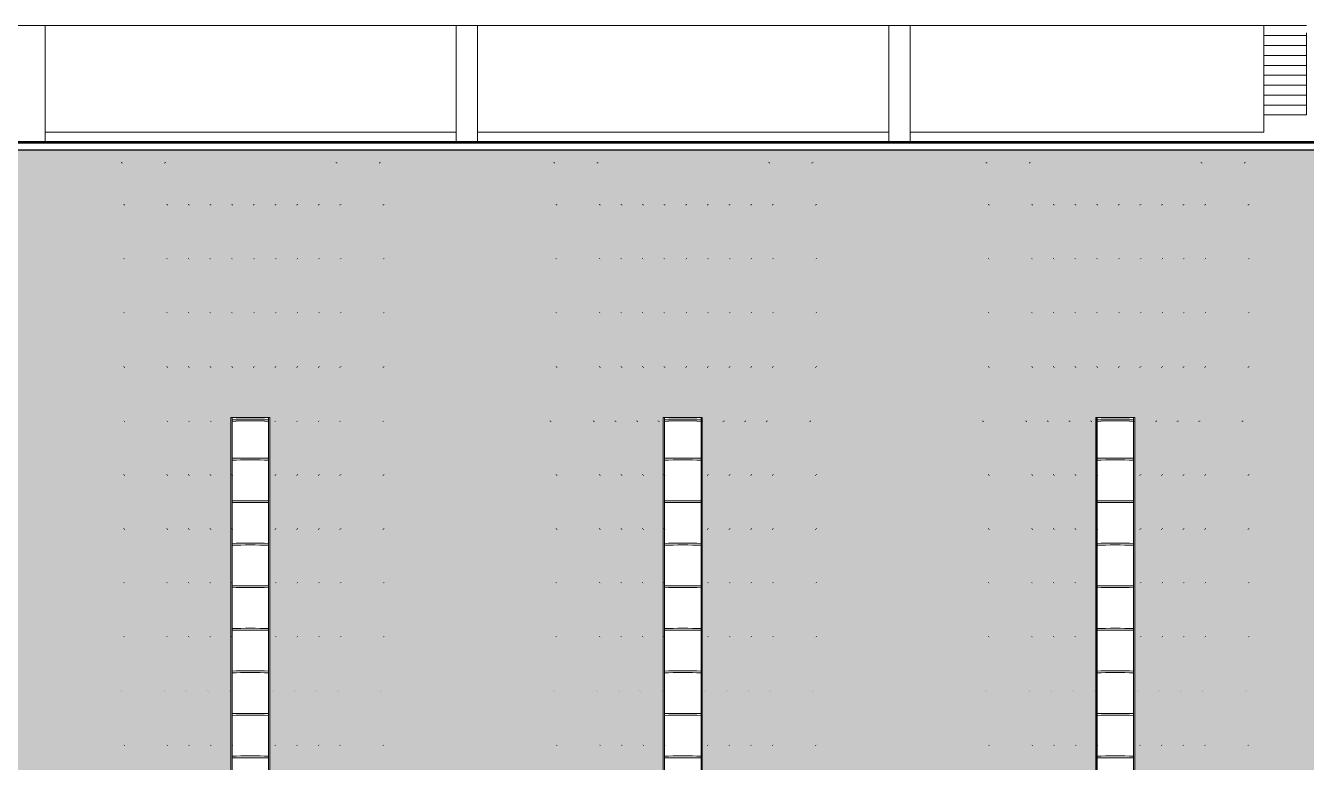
# Model space of a CAD drawing. Header units: metres. Extents: x -55 to 263, y -124 to 62.
# Drawn here: x 133.86 to 169.97, y -2.03 to 18.74 of the extents above; entities that cross this region are included whole.
import ezdxf

# ---------------------------------------------------------------- set-up
doc = ezdxf.new("R2010")
doc.units = ezdxf.units.M
doc.linetypes.add('01_Grid', pattern=[2.61, 1.8, -0.405, 0, -0.405])
for name, color, linetype, lineweight in [('0-1', 7, 'Continuous', 5), ('03EJES-1', 1, '01_Grid', 5), ('13CIVERT-1', 53, 'Continuous', 5), ('14HATCH-1', 10, 'Continuous', 5), ('46BANQ-1', 53, 'Continuous', 5), ('53BAPS-1', 53, 'Continuous', 5), ('54ESTRUCTURA-2', 9, 'Continuous', 30), ('54ESTRUCTURA-7', 213, 'Continuous', 9), ('54ESTRUCTURA-8', 255, 'Continuous', 9), ('70LINEA-1', 254, 'Continuous', 5), ('70LINEA-4', 255, 'Continuous', 9), ('70LINEA-5', 213, 'Continuous', 9)]:
    doc.layers.add(name, color=color, linetype=linetype, lineweight=lineweight)

# ---------------------------------------------------------------- blocks, each defined once
blk = doc.blocks.new('22011_AR_rvt-1-A1 _ A250')
at = {"layer": '14HATCH-1'}
h = blk.add_hatch(color=256, dxfattribs=at)
h.paths.add_polyline_path([(194.783, -22.86), (194.93, -22.856), (194.926, -22.851), (194.92, -22.816), (194.797, -22.816), (194.787, -22.856)])
h.paths.add_polyline_path([(194.783, -15.245), (194.791, -15.254), (194.797, -15.288), (194.92, -15.288), (194.926, -15.236), (194.92, -15.201), (194.797, -15.201), (194.791, -15.236)])
h.paths.add_polyline_path([(194.783, -7.62), (194.791, -7.629), (194.797, -7.664), (194.92, -7.664), (194.926, -7.611), (194.92, -7.576), (194.797, -7.576), (194.791, -7.611)])
h.paths.add_polyline_path([(194.783, -0.005), (194.791, -0.014), (194.797, -0.048), (194.92, -0.048), (194.926, 0.004), (194.92, 0.039), (194.797, 0.039), (194.791, 0.004)])
h.paths.add_polyline_path([(194.783, 7.62), (194.791, 7.611), (194.797, 7.576), (194.92, 7.576), (194.926, 7.63), (194.92, 7.664), (194.797, 7.664), (194.791, 7.629)])
h.paths.add_polyline_path([(-12.05, -22.86), (-11.903, -22.855), (-11.908, -22.846), (-11.912, -22.816), (-12.036, -22.816), (-12.041, -22.851), (-12.05, -22.86)])
h.paths.add_polyline_path([(106.186, -22.86), (194.783, -22.855), (194.783, -22.808), (194.93, -22.808), (194.926, -15.296), (194.783, -15.296), (194.783, -15.193), (194.93, -15.193), (194.926, -7.672), (194.783, -7.672), (194.783, -7.568), (194.93, -7.568), (194.926, -0.056), (194.783, -0.056), (194.783, 0.047), (194.93, 0.047), (194.926, 7.568), (194.783, 7.568), (194.783, 7.672), (194.93, 7.672), (194.926, 14.807), (194.783, 14.807), (194.783, 14.825), (183.219, 14.825), (183.215, 13.745), (182.541, 13.745), (182.541, 15.24), (0.339, 15.24), (0.339, 13.745), (-0.339, 13.745), (-0.339, 14.825), (-11.898, 14.825), (-11.898, 14.807), (-12.05, 14.807), (-12.05, -22.808), (-11.898, -22.808), (-11.898, -22.86), (105.605, -22.86)])
h.paths.add_polyline_path([(18.467, -19.926), (17.913, -19.928), (17.727, -19.931), (17.727, 7.689), (18.165, 7.695), (18.631, 7.693), (18.827, 7.689), (18.827, -19.931), (18.468, -19.926)])
h.paths.add_polyline_path([(6.367, -19.927), (5.894, -19.926), (5.535, -19.925), (5.535, 7.689), (5.973, 7.695), (6.433, 7.693), (6.635, 7.689), (6.635, -19.931), (6.368, -19.927)])
h.paths.add_polyline_path([(30.751, -19.927), (30.278, -19.926), (29.919, -19.925), (29.919, 7.689), (30.357, 7.695), (30.817, 7.693), (31.019, 7.689), (31.019, -19.931), (30.752, -19.927)])
h.paths.add_polyline_path([(91.619, -19.926), (91.065, -19.928), (90.879, -19.928), (90.879, 7.689), (91.317, 7.695), (91.777, 7.693), (91.979, 7.689), (91.979, -19.931), (91.62, -19.926)])
h.paths.add_polyline_path([(152.579, -19.926), (152.025, -19.928), (151.839, -19.925), (151.839, 7.689), (152.277, 7.695), (152.737, 7.693), (152.939, 7.689), (152.939, -19.931), (152.58, -19.926)])
h.paths.add_polyline_path([(140.479, -19.927), (140.006, -19.926), (139.647, -19.928), (139.647, 7.689), (140.085, 7.695), (140.545, 7.693), (140.747, 7.689), (140.747, -19.931), (140.48, -19.927)])
h.paths.add_polyline_path([(42.851, -19.926), (42.297, -19.928), (42.111, -19.929), (42.111, 7.689), (42.549, 7.695), (43.009, 7.693), (43.211, 7.689), (43.211, -19.931), (42.852, -19.926)])
h.paths.add_polyline_path([(128.287, -19.927), (127.814, -19.926), (127.455, -19.925), (127.455, 7.689), (127.893, 7.695), (128.353, 7.693), (128.555, 7.689), (128.555, -19.931), (128.288, -19.927)])
h.paths.add_polyline_path([(55.043, -19.926), (54.489, -19.928), (54.303, -19.925), (54.303, 7.689), (54.741, 7.695), (55.201, 7.693), (55.403, 7.689), (55.403, -19.931), (55.044, -19.926)])
h.paths.add_polyline_path([(116.095, -19.927), (115.622, -19.926), (115.263, -19.928), (115.263, 7.689), (115.701, 7.695), (116.161, 7.693), (116.363, 7.689), (116.363, -19.931), (116.096, -19.927)])
h.paths.add_polyline_path([(67.327, -19.927), (66.854, -19.926), (66.495, -19.929), (66.495, 7.689), (66.933, 7.695), (67.393, 7.693), (67.595, 7.689), (67.595, -19.931), (67.328, -19.927)])
h.paths.add_polyline_path([(103.903, -19.927), (103.43, -19.926), (103.071, -19.925), (103.071, 7.689), (103.509, 7.695), (103.969, 7.693), (104.171, 7.689), (104.171, -19.931), (103.904, -19.927)])
h.paths.add_polyline_path([(79.519, -19.927), (79.046, -19.926), (78.687, -19.925), (78.687, 7.689), (79.125, 7.695), (79.585, 7.693), (79.787, 7.689), (79.787, -19.931), (79.52, -19.927)])
h.paths.add_polyline_path([(-6.011, -19.925), (-6.559, -19.929), (-6.657, -19.931), (-6.657, 7.689), (-6.219, 7.695), (-5.759, 7.693), (-5.557, 7.689), (-5.557, -19.931), (-5.932, -19.926), (-6.011, -19.925)])
h.paths.add_polyline_path([(177.142, -19.928), (176.606, -19.926), (176.223, -19.925), (176.223, 7.689), (176.661, 7.695), (177.121, 7.693), (177.323, 7.689), (177.323, -19.931), (177.143, -19.928)])
h.paths.add_polyline_path([(164.863, -19.927), (164.321, -19.926), (164.031, -19.927), (164.031, 7.689), (164.469, 7.695), (164.929, 7.693), (165.131, 7.689), (165.131, -19.931), (164.864, -19.927)])
h.paths.add_polyline_path([(-12.05, -15.245), (-12.041, -15.254), (-12.036, -15.288), (-11.912, -15.288), (-11.902, -15.248), (-11.898, -15.245), (-11.907, -15.236), (-11.912, -15.201), (-12.036, -15.201), (-12.045, -15.24)])
h.paths.add_polyline_path([(-12.041, -15.296), (-12.05, -15.296), (-12.05, -15.193), (-11.898, -15.193), (-11.898, -15.296), (-12.036, -15.296)])
h.paths.add_polyline_path([(-12.05, -7.62), (-12.041, -7.629), (-12.036, -7.664), (-11.912, -7.664), (-11.901, -7.623), (-11.901, -7.617), (-11.907, -7.611), (-11.912, -7.576), (-12.036, -7.576), (-12.041, -7.611)])
h.paths.add_polyline_path([(-12.05, -7.672), (-12.05, -7.568), (-11.898, -7.568), (-11.901, -7.672), (-12.041, -7.672)])
h.paths.add_polyline_path([(-12.05, -0.005), (-12.041, -0.014), (-12.036, -0.048), (-11.912, -0.048), (-11.901, -0.008), (-11.901, -0.002), (-11.907, 0.004), (-11.912, 0.039), (-12.036, 0.039), (-12.045, 0)])
h.paths.add_polyline_path([(-12.041, -0.056), (-12.05, -0.056), (-12.05, 0.047), (-11.898, 0.047), (-11.898, -0.056), (-12.036, -0.056)])
h.paths.add_polyline_path([(-12.05, 7.62), (-12.041, 7.611), (-12.036, 7.576), (-11.912, 7.576), (-11.907, 7.611), (-11.898, 7.62), (-11.907, 7.63), (-11.912, 7.664), (-12.036, 7.664), (-12.041, 7.629)])
h.paths.add_polyline_path([(-12.041, 7.568), (-12.05, 7.568), (-12.05, 7.672), (-11.898, 7.672), (-11.898, 7.568), (-12.036, 7.568)])
h.paths.add_polyline_path([(194.92, 14.815), (194.92, 14.825), (194.795, 14.825), (194.797, 14.815), (194.906, 14.815)])
h.paths.add_polyline_path([(-12.036, 14.815), (-11.912, 14.815), (-11.912, 14.825), (-12.037, 14.825)])
at = {"layer": '13CIVERT-1'}
for p, q in [((169.97, 18.74), (168.77, 18.74)), ((168.77, 18.74), (168.77, 18.46)), ((169.97, 18.74), (168.77, 18.74)), ((168.77, 18.46), (168.77, 18.18)), ((169.97, 18.46), (168.77, 18.46)), ((169.97, 18.46), (168.77, 18.46)), ((168.77, 18.18), (168.77, 17.9)), ((169.97, 18.18), (168.77, 18.18)), ((169.97, 18.18), (168.77, 18.18)), ((168.77, 17.9), (168.77, 17.62)), ((169.97, 17.9), (168.77, 17.9)), ((169.97, 17.9), (168.77, 17.9)), ((168.77, 17.62), (168.77, 17.34)), ((169.97, 17.62), (168.77, 17.62)), ((169.97, 17.62), (168.77, 17.62)), ((168.77, 17.34), (168.77, 17.06)), ((169.97, 17.34), (168.77, 17.34)), ((169.97, 17.34), (168.77, 17.34)), ((168.77, 17.06), (168.77, 16.78)), ((169.97, 17.06), (168.77, 17.06)), ((169.97, 17.06), (168.77, 17.06)), ((168.77, 16.78), (168.77, 16.5)), ((169.97, 16.78), (168.77, 16.78)), ((169.97, 16.78), (168.77, 16.78)), ((168.77, 16.5), (168.77, 16.22)), ((169.97, 16.5), (168.77, 16.5)), ((169.97, 16.5), (168.77, 16.5)), ((169.97, 16.22), (168.77, 16.22))]:
    blk.add_line(p, q, dxfattribs=at)
at = {"layer": '46BANQ-1'}
for p, q in [((134.412, 18.74), (146.004, 18.74)), ((134.412, 15.74), (134.412, 18.74)), ((146.004, 18.74), (146.004, 15.74)), ((146.604, 18.74), (158.196, 18.74)), ((146.604, 15.74), (146.604, 18.74)), ((158.196, 18.74), (158.196, 15.74)), ((158.796, 18.74), (168.195, 18.74)), ((158.796, 15.74), (158.796, 18.74)), ((168.195, 18.74), (168.495, 18.74)), ((168.495, 18.74), (168.77, 18.74)), ((169.97, 16.22), (169.97, 18.538)), ((168.77, 16.22), (169.97, 16.22)), ((168.77, 15.74), (168.77, 16.22)), ((134.412, 15.74), (146.004, 15.74)), ((134.412, 15.476), (134.412, 15.74)), ((146.004, 15.74), (134.412, 15.74)), ((146.004, 15.74), (146.004, 15.476)), ((146.604, 15.476), (146.604, 15.74)), ((146.604, 15.74), (158.196, 15.74)), ((158.196, 15.74), (146.604, 15.74)), ((158.196, 15.74), (158.196, 15.476)), ((158.796, 15.74), (168.77, 15.74)), ((158.796, 15.476), (158.796, 15.74)), ((168.77, 15.74), (158.796, 15.74))]:
    blk.add_line(p, q, dxfattribs=at)
at = {"layer": '53BAPS-1'}
for p, q in [((0.339, 15.476), (182.541, 15.476)), ((0.339, 15.442), (182.541, 15.442)), ((0.339, 15.43), (182.541, 15.43)), ((0.339, 15.242), (182.541, 15.242))]:
    blk.add_line(p, q, dxfattribs=at)
at = {"layer": '54ESTRUCTURA-2'}
blk.add_line((0.339, 15.24), (182.541, 15.24), dxfattribs=at)
at = {"layer": '70LINEA-1'}
for p, q in [((168.195, 18.74), (130.376, 18.74)), ((168.495, 18.74), (168.195, 18.74)), ((168.77, 18.74), (168.495, 18.74))]:
    blk.add_line(p, q, dxfattribs=at)
blk = doc.blocks.new('JN-103 - JN-103-V441-A1 _ A250')
at = {"layer": '54ESTRUCTURA-7'}
for p, q in [((173.202, -1.535), (173.202, -1.541)), ((173.223, -1.556), (173.223, -1.562)), ((174.421, -1.535), (174.421, -1.541)), ((174.442, -1.556), (174.442, -1.562)), ((175.031, -1.535), (175.031, -1.541)), ((175.052, -1.556), (175.052, -1.562)), ((175.64, -1.535), (175.64, -1.541)), ((175.661, -1.556), (175.661, -1.562)), ((176.25, -1.535), (176.25, -1.541)), ((176.271, -1.556), (176.271, -1.562)), ((177.471, -1.562), (177.471, -1.556)), ((177.492, -1.541), (177.492, -1.535)), ((178.081, -1.562), (178.081, -1.556)), ((178.102, -1.541), (178.102, -1.535)), ((178.69, -1.562), (178.69, -1.556)), ((178.711, -1.541), (178.711, -1.535)), ((179.3, -1.562), (179.3, -1.556)), ((179.321, -1.541), (179.321, -1.535)), ((180.519, -1.562), (180.519, -1.556)), ((180.54, -1.541), (180.54, -1.535))]:
    blk.add_line(p, q, dxfattribs=at)
blk = doc.blocks.new('JN-103 - JN-103-V442-A1 _ A250')
at = {"layer": '54ESTRUCTURA-7'}
for p, q in [((173.202, 1.513), (173.202, 1.507)), ((173.223, 1.492), (173.223, 1.486)), ((174.421, 1.513), (174.421, 1.507)), ((174.442, 1.492), (174.442, 1.486)), ((175.031, 1.513), (175.031, 1.507)), ((175.052, 1.492), (175.052, 1.486)), ((175.64, 1.513), (175.64, 1.507)), ((175.661, 1.492), (175.661, 1.486)), ((176.25, 1.513), (176.25, 1.507)), ((176.271, 1.492), (176.271, 1.486)), ((177.471, 1.486), (177.471, 1.492)), ((177.492, 1.507), (177.492, 1.513)), ((178.081, 1.486), (178.081, 1.492)), ((178.102, 1.507), (178.102, 1.513)), ((178.69, 1.486), (178.69, 1.492)), ((178.711, 1.507), (178.711, 1.513)), ((179.3, 1.486), (179.3, 1.492)), ((179.321, 1.507), (179.321, 1.513)), ((180.519, 1.486), (180.519, 1.492)), ((180.54, 1.507), (180.54, 1.513))]:
    blk.add_line(p, q, dxfattribs=at)
blk = doc.blocks.new('JN-103 - JN-103-V443-A1 _ A250')
at = {"layer": '54ESTRUCTURA-7'}
for p, q in [((173.202, 3.037), (173.202, 3.031)), ((173.223, 3.016), (173.223, 3.01)), ((174.421, 3.037), (174.421, 3.031)), ((174.442, 3.016), (174.442, 3.01)), ((175.031, 3.037), (175.031, 3.031)), ((175.052, 3.016), (175.052, 3.01)), ((175.64, 3.037), (175.64, 3.031)), ((175.661, 3.016), (175.661, 3.01)), ((176.25, 3.037), (176.25, 3.031)), ((176.271, 3.016), (176.271, 3.01)), ((177.471, 3.01), (177.471, 3.016)), ((177.492, 3.031), (177.492, 3.037)), ((178.081, 3.01), (178.081, 3.016)), ((178.102, 3.031), (178.102, 3.037)), ((178.69, 3.01), (178.69, 3.016)), ((178.711, 3.031), (178.711, 3.037)), ((179.3, 3.01), (179.3, 3.016)), ((179.321, 3.031), (179.321, 3.037)), ((180.519, 3.01), (180.519, 3.016)), ((180.54, 3.031), (180.54, 3.037))]:
    blk.add_line(p, q, dxfattribs=at)
blk = doc.blocks.new('JN-103 - JN-103-V444-A1 _ A250')
at = {"layer": '54ESTRUCTURA-7'}
for p, q in [((173.202, 4.561), (173.202, 4.555)), ((173.223, 4.54), (173.223, 4.534)), ((174.421, 4.561), (174.421, 4.555)), ((174.442, 4.54), (174.442, 4.534)), ((175.031, 4.561), (175.031, 4.555)), ((175.052, 4.54), (175.052, 4.534)), ((175.64, 4.561), (175.64, 4.555)), ((175.661, 4.54), (175.661, 4.534)), ((176.25, 4.561), (176.25, 4.555)), ((176.271, 4.54), (176.271, 4.534)), ((177.471, 4.534), (177.471, 4.54)), ((177.492, 4.555), (177.492, 4.561)), ((178.081, 4.534), (178.081, 4.54)), ((178.102, 4.555), (178.102, 4.561)), ((178.69, 4.534), (178.69, 4.54)), ((178.711, 4.555), (178.711, 4.561)), ((179.3, 4.534), (179.3, 4.54)), ((179.321, 4.555), (179.321, 4.561)), ((180.519, 4.534), (180.519, 4.54)), ((180.54, 4.555), (180.54, 4.561))]:
    blk.add_line(p, q, dxfattribs=at)
blk = doc.blocks.new('JN-103 - JN-103-V445-A1 _ A250')
at = {"layer": '54ESTRUCTURA-7'}
for p, q in [((173.202, 6.085), (173.202, 6.079)), ((173.223, 6.064), (173.223, 6.058)), ((174.421, 6.085), (174.421, 6.079)), ((174.442, 6.064), (174.442, 6.058)), ((175.031, 6.085), (175.031, 6.079)), ((175.052, 6.064), (175.052, 6.058)), ((175.64, 6.085), (175.64, 6.079)), ((175.661, 6.064), (175.661, 6.058)), ((176.25, 6.085), (176.25, 6.079)), ((176.271, 6.064), (176.271, 6.058)), ((177.471, 6.058), (177.471, 6.064)), ((177.492, 6.079), (177.492, 6.085)), ((178.081, 6.058), (178.081, 6.064)), ((178.102, 6.079), (178.102, 6.085)), ((178.69, 6.058), (178.69, 6.064)), ((178.711, 6.079), (178.711, 6.085)), ((179.3, 6.058), (179.3, 6.064)), ((179.321, 6.079), (179.321, 6.085)), ((180.519, 6.058), (180.519, 6.064)), ((180.54, 6.079), (180.54, 6.085))]:
    blk.add_line(p, q, dxfattribs=at)
blk = doc.blocks.new('JN-201 - JN-201-V452-A1 _ A250')
at = {"layer": '54ESTRUCTURA-7'}
for p, q in [((173.202, 10.657), (173.202, 10.651)), ((173.223, 10.636), (173.223, 10.63)), ((174.421, 10.657), (174.421, 10.651)), ((174.442, 10.636), (174.442, 10.63)), ((175.031, 10.657), (175.031, 10.651)), ((175.052, 10.636), (175.052, 10.63)), ((175.64, 10.657), (175.64, 10.651)), ((175.661, 10.636), (175.661, 10.63)), ((176.25, 10.657), (176.25, 10.651)), ((176.271, 10.636), (176.271, 10.63)), ((176.861, 10.63), (176.861, 10.636)), ((176.882, 10.651), (176.882, 10.657)), ((177.471, 10.63), (177.471, 10.636)), ((177.492, 10.651), (177.492, 10.657)), ((178.081, 10.63), (178.081, 10.636)), ((178.102, 10.651), (178.102, 10.657)), ((178.69, 10.63), (178.69, 10.636)), ((178.711, 10.651), (178.711, 10.657)), ((179.3, 10.63), (179.3, 10.636)), ((179.321, 10.651), (179.321, 10.657)), ((180.519, 10.63), (180.519, 10.636)), ((180.54, 10.651), (180.54, 10.657))]:
    blk.add_line(p, q, dxfattribs=at)
blk = doc.blocks.new('JN-201 - JN-201-V453-A1 _ A250')
at = {"layer": '54ESTRUCTURA-7'}
for p, q in [((173.202, 12.181), (173.202, 12.175)), ((173.223, 12.16), (173.223, 12.154)), ((174.421, 12.181), (174.421, 12.175)), ((174.442, 12.16), (174.442, 12.154)), ((175.031, 12.181), (175.031, 12.175)), ((175.052, 12.16), (175.052, 12.154)), ((175.64, 12.181), (175.64, 12.175)), ((175.661, 12.16), (175.661, 12.154)), ((176.25, 12.181), (176.25, 12.175)), ((176.271, 12.16), (176.271, 12.154)), ((176.861, 12.154), (176.861, 12.16)), ((176.882, 12.175), (176.882, 12.181)), ((177.471, 12.154), (177.471, 12.16)), ((177.492, 12.175), (177.492, 12.181)), ((178.081, 12.154), (178.081, 12.16)), ((178.102, 12.175), (178.102, 12.181)), ((178.69, 12.154), (178.69, 12.16)), ((178.711, 12.175), (178.711, 12.181)), ((179.3, 12.154), (179.3, 12.16)), ((179.321, 12.175), (179.321, 12.181)), ((180.519, 12.154), (180.519, 12.16)), ((180.54, 12.175), (180.54, 12.181))]:
    blk.add_line(p, q, dxfattribs=at)
blk = doc.blocks.new('JN-201 - JN-201-V454-A1 _ A250')
at = {"layer": '54ESTRUCTURA-7'}
for p, q in [((173.202, 13.704), (173.202, 13.697)), ((173.223, 13.683), (173.223, 13.677)), ((174.421, 13.704), (174.421, 13.697)), ((174.442, 13.683), (174.442, 13.677)), ((175.031, 13.704), (175.031, 13.697)), ((175.052, 13.683), (175.052, 13.677)), ((175.64, 13.704), (175.64, 13.697)), ((175.661, 13.683), (175.661, 13.677)), ((176.25, 13.704), (176.25, 13.697)), ((176.271, 13.683), (176.271, 13.677)), ((176.861, 13.677), (176.861, 13.683)), ((176.882, 13.697), (176.882, 13.704)), ((177.471, 13.677), (177.471, 13.683)), ((177.492, 13.697), (177.492, 13.704)), ((178.081, 13.677), (178.081, 13.683)), ((178.102, 13.697), (178.102, 13.704)), ((178.69, 13.677), (178.69, 13.683)), ((178.711, 13.697), (178.711, 13.704)), ((179.3, 13.677), (179.3, 13.683)), ((179.321, 13.697), (179.321, 13.704)), ((180.519, 13.677), (180.519, 13.683)), ((180.54, 13.697), (180.54, 13.704))]:
    blk.add_line(p, q, dxfattribs=at)
blk = doc.blocks.new('JN-201 - JN-201-V455-A1 _ A250')
at = {"layer": '54ESTRUCTURA-7'}
for p, q in [((173.202, 9.127), (173.202, 9.121)), ((173.223, 9.106), (173.223, 9.1)), ((174.421, 9.127), (174.421, 9.121)), ((174.442, 9.106), (174.442, 9.1)), ((175.031, 9.127), (175.031, 9.121)), ((175.052, 9.106), (175.052, 9.1)), ((175.64, 9.127), (175.64, 9.121)), ((175.661, 9.106), (175.661, 9.1)), ((176.25, 9.127), (176.25, 9.121)), ((176.271, 9.106), (176.271, 9.1)), ((176.861, 9.1), (176.861, 9.106)), ((176.882, 9.121), (176.882, 9.127)), ((177.471, 9.1), (177.471, 9.106)), ((177.492, 9.121), (177.492, 9.127)), ((178.081, 9.1), (178.081, 9.106)), ((178.102, 9.121), (178.102, 9.127)), ((178.69, 9.1), (178.69, 9.106)), ((178.711, 9.121), (178.711, 9.127)), ((179.3, 9.1), (179.3, 9.106)), ((179.321, 9.121), (179.321, 9.127)), ((180.519, 9.1), (180.519, 9.106)), ((180.54, 9.121), (180.54, 9.127))]:
    blk.add_line(p, q, dxfattribs=at)
blk = doc.blocks.new('JP-303 - JP-303-V458-A1 _ A250')
at = {"layer": '54ESTRUCTURA-7'}
for p, q in [((173.127, -0.011), (173.127, -0.017)), ((173.148, -0.032), (173.148, -0.038)), ((174.346, -0.011), (174.346, -0.017)), ((174.367, -0.032), (174.367, -0.038)), ((174.956, -0.011), (174.956, -0.017)), ((174.977, -0.032), (174.977, -0.038)), ((175.565, -0.011), (175.565, -0.017)), ((175.586, -0.032), (175.586, -0.038)), ((176.175, -0.011), (176.175, -0.017)), ((176.196, -0.032), (176.196, -0.038)), ((177.396, -0.038), (177.396, -0.032)), ((177.417, -0.017), (177.417, -0.011)), ((178.006, -0.038), (178.006, -0.032)), ((178.027, -0.017), (178.027, -0.011)), ((178.615, -0.038), (178.615, -0.032)), ((178.636, -0.017), (178.636, -0.011)), ((179.225, -0.038), (179.225, -0.032)), ((179.246, -0.017), (179.246, -0.011)), ((180.444, -0.038), (180.444, -0.032)), ((180.465, -0.017), (180.465, -0.011))]:
    blk.add_line(p, q, dxfattribs=at)
blk = doc.blocks.new('JP-401 - JP-401-V460-A1 _ A250')
at = {"layer": '54ESTRUCTURA-7'}
for p, q in [((87.858, 7.609), (87.858, 7.603)), ((87.879, 7.588), (87.879, 7.582)), ((89.077, 7.609), (89.077, 7.603)), ((89.098, 7.588), (89.098, 7.582)), ((89.687, 7.609), (89.687, 7.603)), ((89.708, 7.588), (89.708, 7.582)), ((90.296, 7.609), (90.296, 7.603)), ((90.317, 7.588), (90.317, 7.582)), ((90.906, 7.609), (90.906, 7.603)), ((90.927, 7.588), (90.927, 7.582)), ((92.127, 7.582), (92.127, 7.588)), ((92.148, 7.603), (92.148, 7.609)), ((92.737, 7.582), (92.737, 7.588)), ((92.758, 7.603), (92.758, 7.609)), ((93.346, 7.582), (93.346, 7.588)), ((93.367, 7.603), (93.367, 7.609)), ((93.956, 7.582), (93.956, 7.588)), ((93.977, 7.603), (93.977, 7.609)), ((95.175, 7.582), (95.175, 7.588)), ((95.196, 7.603), (95.196, 7.609))]:
    blk.add_line(p, q, dxfattribs=at)
blk = doc.blocks.new('JP-102 - JP-102-V466-A1 _ A250')
at = {"layer": '54ESTRUCTURA-7'}
for p, q in [((160.843, 7.597), (160.843, 7.59)), ((162.062, 7.597), (162.062, 7.59)), ((162.672, 7.597), (162.672, 7.59)), ((163.281, 7.597), (163.281, 7.59)), ((163.891, 7.597), (163.891, 7.59)), ((165.133, 7.59), (165.133, 7.597)), ((165.743, 7.59), (165.743, 7.597)), ((166.352, 7.59), (166.352, 7.597)), ((166.962, 7.59), (166.962, 7.597)), ((168.181, 7.59), (168.181, 7.597)), ((160.864, 7.576), (160.864, 7.569)), ((162.083, 7.576), (162.083, 7.569)), ((162.693, 7.576), (162.693, 7.569)), ((163.302, 7.576), (163.302, 7.569)), ((163.912, 7.576), (163.912, 7.569)), ((165.112, 7.569), (165.112, 7.576)), ((165.722, 7.569), (165.722, 7.576)), ((166.331, 7.569), (166.331, 7.576)), ((166.941, 7.569), (166.941, 7.576)), ((168.16, 7.569), (168.16, 7.576))]:
    blk.add_line(p, q, dxfattribs=at)
blk = doc.blocks.new('JP-604 - JP-604-1565153-A1 _ A250')
at = {"layer": '54ESTRUCTURA-7'}
for p, q in [((154.812, 14.889), (154.812, 14.882)), ((154.832, 14.868), (154.832, 14.862)), ((156.031, 14.862), (156.031, 14.868)), ((156.052, 14.882), (156.052, 14.889))]:
    blk.add_line(p, q, dxfattribs=at)
blk = doc.blocks.new('JP-605 - JP-605-1693085-A1 _ A250')
at = {"layer": '54ESTRUCTURA-7'}
for p, q in [((148.752, 14.889), (148.752, 14.882)), ((148.773, 14.868), (148.773, 14.862)), ((149.972, 14.862), (149.972, 14.868)), ((149.993, 14.882), (149.993, 14.889))]:
    blk.add_line(p, q, dxfattribs=at)
blk = doc.blocks.new('JP-613 - JP-613-1565157-A1 _ A250')
at = {"layer": '54ESTRUCTURA-7'}
for p, q in [((167.004, 14.889), (167.004, 14.882)), ((167.024, 14.868), (167.024, 14.862)), ((168.223, 14.862), (168.223, 14.868)), ((168.244, 14.882), (168.244, 14.889))]:
    blk.add_line(p, q, dxfattribs=at)
blk = doc.blocks.new('JP-614 - JP-614-1693086-A1 _ A250')
at = {"layer": '54ESTRUCTURA-7'}
for p, q in [((160.944, 14.889), (160.944, 14.882)), ((160.965, 14.868), (160.965, 14.862)), ((162.164, 14.862), (162.164, 14.868)), ((162.185, 14.882), (162.185, 14.889))]:
    blk.add_line(p, q, dxfattribs=at)
blk = doc.blocks.new('DOMO TIPO CAÑON - DOMO TIPO CAÑON-V514-A1 _ A250')
at = {"layer": '70LINEA-5'}
for p, q in [((176.223, 7.689), (176.257, 7.69)), ((176.223, -19.931), (176.223, 7.689)), ((176.257, 7.69), (176.259, 7.69)), ((176.257, -19.931), (176.257, 7.69)), ((176.259, -19.931), (176.259, 7.69)), ((177.287, 7.69), (177.289, 7.69)), ((177.287, -19.931), (177.287, 7.69)), ((177.289, 7.69), (177.323, 7.689)), ((177.289, -19.931), (177.289, 7.69)), ((177.323, -19.931), (177.323, 7.689)), ((176.257, -19.931), (176.223, -19.931)), ((176.225, -19.932), (176.259, -19.931)), ((176.259, -19.931), (176.257, -19.931)), ((177.289, -19.931), (177.287, -19.931)), ((177.287, -19.931), (177.321, -19.932)), ((177.323, -19.931), (177.289, -19.931))]:
    blk.add_line(p, q, dxfattribs=at)
for centre, major_axis, start_param, end_param in [((176.773, 7.672), (0.778, 0), 0.844123, 2.297481), ((176.773, 7.622), (0.778, 0), 0.844123, 2.297481), ((176.773, 7.622), (0.775, 0), 0.840815, 2.30079), ((176.773, 7.575), (0.775, 0), 0.840815, 2.30079), ((176.773, 7.572), (0.775, 0), 0.844369, 2.30079), ((176.773, 6.523), (0.778, 0), 0.844123, 2.297481), ((176.773, 6.473), (0.778, 0), 0.844123, 2.297481), ((176.773, 6.473), (0.775, 0), 0.844369, 2.30079), ((176.773, 5.323), (0.778, 0), 0.844123, 2.297481), ((176.773, 5.273), (0.778, 0), 0.844123, 2.297481), ((176.773, 5.273), (0.775, 0), 0.844369, 2.30079), ((176.773, 4.124), (0.778, 0), 0.844123, 2.297481), ((176.773, 4.074), (0.778, 0), 0.844123, 2.297481), ((176.773, 4.074), (0.775, 0), 0.844369, 2.30079), ((176.773, 2.925), (0.778, 0), 0.844123, 2.297481), ((176.773, 2.875), (0.778, 0), 0.844123, 2.297481), ((176.773, 2.875), (0.775, 0), 0.844369, 2.30079), ((176.773, 1.725), (0.778, 0), 0.844123, 2.297481), ((176.773, 1.675), (0.778, 0), 0.844123, 2.297481), ((176.773, 1.675), (0.775, 0), 0.844369, 2.30079), ((176.773, 0.526), (0.778, 0), 0.844123, 2.297481), ((176.773, 0.476), (0.778, 0), 0.844123, 2.297481), ((176.773, 0.476), (0.775, 0), 0.844369, 2.30079), ((176.773, -0.674), (0.778, 0), 0.844123, 2.297481), ((176.773, -0.724), (0.778, 0), 0.844123, 2.297481), ((176.773, -0.724), (0.775, 0), 0.844369, 2.30079), ((176.773, -1.873), (0.778, 0), 0.844123, 2.297481), ((176.773, -1.923), (0.778, 0), 0.844123, 2.297481), ((176.773, -1.923), (0.775, 0), 0.844369, 2.30079), ((176.773, -3.073), (0.778, 0), 0.844123, 2.297481), ((176.773, -3.123), (0.778, 0), 0.844123, 2.297481), ((176.773, -3.123), (0.775, 0), 0.844369, 2.30079), ((176.773, -4.272), (0.778, 0), 0.844123, 2.297481), ((176.773, -4.322), (0.778, 0), 0.844123, 2.297481), ((176.773, -4.322), (0.775, 0), 0.844369, 2.30079), ((176.773, -5.472), (0.778, 0), 0.844123, 2.297481), ((176.773, -5.522), (0.778, 0), 0.844123, 2.297481), ((176.773, -5.522), (0.775, 0), 0.844369, 2.30079), ((176.773, -6.671), (0.778, 0), 0.844123, 2.297481), ((176.773, -6.721), (0.778, 0), 0.844123, 2.297481), ((176.773, -6.721), (0.775, 0), 0.844369, 2.30079), ((176.773, -7.871), (0.778, 0), 0.844123, 2.297481), ((176.773, -7.921), (0.778, 0), 0.844123, 2.297481), ((176.773, -7.921), (0.775, 0), 0.844369, 2.30079), ((176.773, -9.07), (0.778, 0), 0.844123, 2.297481), ((176.773, -9.12), (0.778, 0), 0.844123, 2.297481), ((176.773, -9.12), (0.775, 0), 0.844369, 2.30079), ((176.773, -10.27), (0.778, 0), 0.844123, 2.297481), ((176.773, -10.319), (0.778, 0), 0.844123, 2.297481), ((176.773, -10.319), (0.775, 0), 0.844369, 2.30079), ((176.773, -11.469), (0.778, 0), 0.844123, 2.297481), ((176.773, -11.519), (0.778, 0), 0.844123, 2.297481), ((176.773, -11.519), (0.775, 0), 0.844369, 2.30079), ((176.773, -12.668), (0.778, 0), 0.844123, 2.297481), ((176.773, -12.718), (0.778, 0), 0.844123, 2.297481), ((176.773, -12.718), (0.775, 0), 0.844369, 2.30079), ((176.773, -13.868), (0.778, 0), 0.844123, 2.297481), ((176.773, -13.918), (0.778, 0), 0.844123, 2.297481), ((176.773, -13.918), (0.775, 0), 0.844369, 2.30079), ((176.773, -15.067), (0.778, 0), 0.844123, 2.297481), ((176.773, -15.117), (0.778, 0), 0.844123, 2.297481), ((176.773, -15.117), (0.775, 0), 0.844369, 2.30079), ((176.773, -16.267), (0.778, 0), 0.844123, 2.297481), ((176.773, -16.317), (0.778, 0), 0.844123, 2.297481), ((176.773, -16.317), (0.775, 0), 0.844369, 2.30079), ((176.773, -17.466), (0.778, 0), 0.844123, 2.297481), ((176.773, -17.516), (0.778, 0), 0.844123, 2.297481), ((176.773, -17.516), (0.775, 0), 0.844369, 2.30079), ((176.773, -18.666), (0.778, 0), 0.844123, 2.297481), ((176.773, -18.699), (0.778, 0), 0.844123, 2.297481), ((176.773, -18.716), (0.778, 0), 0.844123, 2.297481), ((176.773, -18.749), (0.778, 0), 0.844123, 2.297481), ((176.773, -18.749), (0.775, 0), 0.844369, 2.30079), ((176.773, -19.845), (0.775, 0), 0.844369, 2.30079), ((176.773, -19.848), (0.775, 0), 0.844369, 2.30079), ((176.773, -19.948), (0.778, 0), 0.8261, 2.315808), ((176.773, -19.948), (0.775, 0), 0.826258, 2.315652), ((176.773, -19.948), (0.775, 0), 0.826258, 2.315652), ((176.773, -19.948), (0.769, 0), 0.826577, 2.315335), ((176.773, -19.898), (0.778, 0), 0.844123, 2.297481)]:
    blk.add_ellipse(centre, major_axis=major_axis, ratio=0.029987, start_param=start_param, end_param=end_param, dxfattribs=at)
blk = doc.blocks.new('DOMO TIPO CAÑON - DOMO TIPO CAÑON-V515-A1 _ A250')
at = {"layer": '70LINEA-5'}
for p, q in [((139.647, 7.689), (139.681, 7.69)), ((139.647, -19.931), (139.647, 7.689)), ((139.681, 7.69), (139.683, 7.69)), ((139.681, -19.931), (139.681, 7.69)), ((139.683, -19.931), (139.683, 7.69)), ((140.711, 7.69), (140.713, 7.69)), ((140.711, -19.931), (140.711, 7.69)), ((140.713, 7.69), (140.747, 7.689)), ((140.713, -19.931), (140.713, 7.69)), ((140.747, -19.931), (140.747, 7.689)), ((139.681, -19.931), (139.647, -19.931)), ((139.649, -19.932), (139.683, -19.931)), ((139.683, -19.931), (139.681, -19.931)), ((140.713, -19.931), (140.711, -19.931)), ((140.711, -19.931), (140.745, -19.932)), ((140.747, -19.931), (140.713, -19.931))]:
    blk.add_line(p, q, dxfattribs=at)
for centre, major_axis, start_param, end_param in [((140.197, 7.672), (0.778, 0), 0.844123, 2.297481), ((140.197, 7.622), (0.778, 0), 0.844123, 2.297481), ((140.197, 7.622), (0.775, 0), 0.840815, 2.30079), ((140.197, 7.575), (0.775, 0), 0.840815, 2.30079), ((140.197, 7.572), (0.775, 0), 0.844369, 2.30079), ((140.197, 6.523), (0.778, 0), 0.844123, 2.297481), ((140.197, 6.473), (0.778, 0), 0.844123, 2.297481), ((140.197, 6.473), (0.775, 0), 0.844369, 2.30079), ((140.197, 5.323), (0.778, 0), 0.844123, 2.297481), ((140.197, 5.273), (0.778, 0), 0.844123, 2.297481), ((140.197, 5.273), (0.775, 0), 0.844369, 2.30079), ((140.197, 4.124), (0.778, 0), 0.844123, 2.297481), ((140.197, 4.074), (0.778, 0), 0.844123, 2.297481), ((140.197, 4.074), (0.775, 0), 0.844369, 2.30079), ((140.197, 2.925), (0.778, 0), 0.844123, 2.297481), ((140.197, 2.875), (0.778, 0), 0.844123, 2.297481), ((140.197, 2.875), (0.775, 0), 0.844369, 2.30079), ((140.197, 1.725), (0.778, 0), 0.844123, 2.297481), ((140.197, 1.675), (0.778, 0), 0.844123, 2.297481), ((140.197, 1.675), (0.775, 0), 0.844369, 2.30079), ((140.197, 0.526), (0.778, 0), 0.844123, 2.297481), ((140.197, 0.476), (0.778, 0), 0.844123, 2.297481), ((140.197, 0.476), (0.775, 0), 0.844369, 2.30079), ((140.197, -0.674), (0.778, 0), 0.844123, 2.297481), ((140.197, -0.724), (0.778, 0), 0.844123, 2.297481), ((140.197, -0.724), (0.775, 0), 0.844369, 2.30079), ((140.197, -1.873), (0.778, 0), 0.844123, 2.297481), ((140.197, -1.923), (0.778, 0), 0.844123, 2.297481), ((140.197, -1.923), (0.775, 0), 0.844369, 2.30079), ((140.197, -3.073), (0.778, 0), 0.844123, 2.297481), ((140.197, -3.123), (0.778, 0), 0.844123, 2.297481), ((140.197, -3.123), (0.775, 0), 0.844369, 2.30079), ((140.197, -4.272), (0.778, 0), 0.844123, 2.297481), ((140.197, -4.322), (0.778, 0), 0.844123, 2.297481), ((140.197, -4.322), (0.775, 0), 0.844369, 2.30079), ((140.197, -5.472), (0.778, 0), 0.844123, 2.297481), ((140.197, -5.522), (0.778, 0), 0.844123, 2.297481), ((140.197, -5.522), (0.775, 0), 0.844369, 2.30079), ((140.197, -6.671), (0.778, 0), 0.844123, 2.297481), ((140.197, -6.721), (0.778, 0), 0.844123, 2.297481), ((140.197, -6.721), (0.775, 0), 0.844369, 2.30079), ((140.197, -7.871), (0.778, 0), 0.844123, 2.297481), ((140.197, -7.921), (0.778, 0), 0.844123, 2.297481), ((140.197, -7.921), (0.775, 0), 0.844369, 2.30079), ((140.197, -9.07), (0.778, 0), 0.844123, 2.297481), ((140.197, -9.12), (0.778, 0), 0.844123, 2.297481), ((140.197, -9.12), (0.775, 0), 0.844369, 2.30079), ((140.197, -10.27), (0.778, 0), 0.844123, 2.297481), ((140.197, -10.319), (0.778, 0), 0.844123, 2.297481), ((140.197, -10.319), (0.775, 0), 0.844369, 2.30079), ((140.197, -11.469), (0.778, 0), 0.844123, 2.297481), ((140.197, -11.519), (0.778, 0), 0.844123, 2.297481), ((140.197, -11.519), (0.775, 0), 0.844369, 2.30079), ((140.197, -12.668), (0.778, 0), 0.844123, 2.297481), ((140.197, -12.718), (0.778, 0), 0.844123, 2.297481), ((140.197, -12.718), (0.775, 0), 0.844369, 2.30079), ((140.197, -13.868), (0.778, 0), 0.844123, 2.297481), ((140.197, -13.918), (0.778, 0), 0.844123, 2.297481), ((140.197, -13.918), (0.775, 0), 0.844369, 2.30079), ((140.197, -15.067), (0.778, 0), 0.844123, 2.297481), ((140.197, -15.117), (0.778, 0), 0.844123, 2.297481), ((140.197, -15.117), (0.775, 0), 1.573187, 2.30079), ((140.197, -15.117), (0.775, 0), 0.844369, 1.570955), ((140.197, -16.267), (0.778, 0), 0.844123, 2.297481), ((140.197, -16.317), (0.778, 0), 0.844123, 2.297481), ((140.197, -16.317), (0.775, 0), 0.844369, 2.30079), ((140.197, -17.466), (0.778, 0), 0.844123, 2.297481), ((140.197, -17.516), (0.778, 0), 0.844123, 2.297481), ((140.197, -17.516), (0.775, 0), 0.844369, 2.30079), ((140.197, -18.666), (0.778, 0), 0.844123, 2.297481), ((140.197, -18.699), (0.778, 0), 0.844123, 2.297481), ((140.197, -18.716), (0.778, 0), 0.844123, 2.297481), ((140.197, -18.749), (0.778, 0), 0.844123, 2.297481), ((140.197, -18.749), (0.775, 0), 0.844369, 2.30079), ((140.197, -19.845), (0.775, 0), 0.844369, 2.30079), ((140.197, -19.848), (0.775, 0), 0.844369, 2.30079), ((140.197, -19.948), (0.778, 0), 0.8261, 2.315808), ((140.197, -19.948), (0.775, 0), 0.826258, 2.315652), ((140.197, -19.948), (0.775, 0), 0.826258, 2.315652), ((140.197, -19.948), (0.769, 0), 0.826577, 2.315335), ((140.197, -19.898), (0.778, 0), 0.844123, 2.297481)]:
    blk.add_ellipse(centre, major_axis=major_axis, ratio=0.029987, start_param=start_param, end_param=end_param, dxfattribs=at)
blk = doc.blocks.new('22011_ST_rvt-1-A1 _ A250')
at = {"layer": '54ESTRUCTURA-8'}
for name, p in [('JP-614 - JP-614-1693086-A1 _ A250', (-24.384, 0)), ('JP-613 - JP-613-1565157-A1 _ A250', (-24.384, 0)), ('JP-605 - JP-605-1693085-A1 _ A250', (0, 0)), ('JP-604 - JP-604-1565153-A1 _ A250', (0, 0)), ('JP-614 - JP-614-1693086-A1 _ A250', (0, 0)), ('JP-613 - JP-613-1565157-A1 _ A250', (0, 0)), ('JN-201 - JN-201-V454-A1 _ A250', (-36.576, 0)), ('JN-201 - JN-201-V454-A1 _ A250', (-24.384, 0)), ('JN-201 - JN-201-V454-A1 _ A250', (-12.192, 0)), ('JN-201 - JN-201-V453-A1 _ A250', (-36.576, 0)), ('JN-201 - JN-201-V453-A1 _ A250', (-24.384, 0)), ('JN-201 - JN-201-V453-A1 _ A250', (-12.192, 0)), ('JN-201 - JN-201-V452-A1 _ A250', (-36.576, 0)), ('JN-201 - JN-201-V452-A1 _ A250', (-24.384, 0)), ('JN-201 - JN-201-V452-A1 _ A250', (-12.192, 0)), ('JN-201 - JN-201-V455-A1 _ A250', (-36.576, 0)), ('JN-201 - JN-201-V455-A1 _ A250', (-24.384, 0)), ('JN-201 - JN-201-V455-A1 _ A250', (-12.192, 0)), ('JP-401 - JP-401-V460-A1 _ A250', (48.768, 0)), ('JP-102 - JP-102-V466-A1 _ A250', (-12.192, 0)), ('JP-102 - JP-102-V466-A1 _ A250', (0, 0)), ('JN-103 - JN-103-V445-A1 _ A250', (-36.576, 0)), ('JN-103 - JN-103-V445-A1 _ A250', (-24.384, 0)), ('JN-103 - JN-103-V445-A1 _ A250', (-12.192, 0)), ('JN-103 - JN-103-V444-A1 _ A250', (-36.576, 0)), ('JN-103 - JN-103-V444-A1 _ A250', (-24.384, 0)), ('JN-103 - JN-103-V444-A1 _ A250', (-12.192, 0)), ('JN-103 - JN-103-V443-A1 _ A250', (-36.576, 0)), ('JN-103 - JN-103-V443-A1 _ A250', (-24.384, 0)), ('JN-103 - JN-103-V443-A1 _ A250', (-12.192, 0)), ('JN-103 - JN-103-V442-A1 _ A250', (-36.576, 0)), ('JN-103 - JN-103-V442-A1 _ A250', (-24.384, 0)), ('JN-103 - JN-103-V442-A1 _ A250', (-12.192, 0)), ('JP-303 - JP-303-V458-A1 _ A250', (-36.576, 0)), ('JP-303 - JP-303-V458-A1 _ A250', (-24.384, 0)), ('JP-303 - JP-303-V458-A1 _ A250', (-12.192, 0)), ('JN-103 - JN-103-V441-A1 _ A250', (-36.576, 0)), ('JN-103 - JN-103-V441-A1 _ A250', (-24.384, 0)), ('JN-103 - JN-103-V441-A1 _ A250', (-12.192, 0))]:
    blk.add_blockref(name, p, dxfattribs=at)
at = {"layer": '70LINEA-4'}
for name, p in [('DOMO TIPO CAÑON - DOMO TIPO CAÑON-V515-A1 _ A250', (0, 0)), ('DOMO TIPO CAÑON - DOMO TIPO CAÑON-V514-A1 _ A250', (-24.384, 0)), ('DOMO TIPO CAÑON - DOMO TIPO CAÑON-V514-A1 _ A250', (-12.192, 0))]:
    blk.add_blockref(name, p, dxfattribs=at)

msp = doc.modelspace()

# ---------------------------------------------------------------- linework, layer by layer
at = {"layer": '03EJES-1'}
msp.add_line((195.072, 15.242), (-50.456, 15.242), dxfattribs=at)

# ---------------------------------------------------------------- block references
at = {"layer": '0-1'}
for name in ['22011_AR_rvt-1-A1 _ A250', '22011_ST_rvt-1-A1 _ A250']:
    msp.add_blockref(name, (0, 0), dxfattribs=at)

doc.saveas('drawing.dxf')
